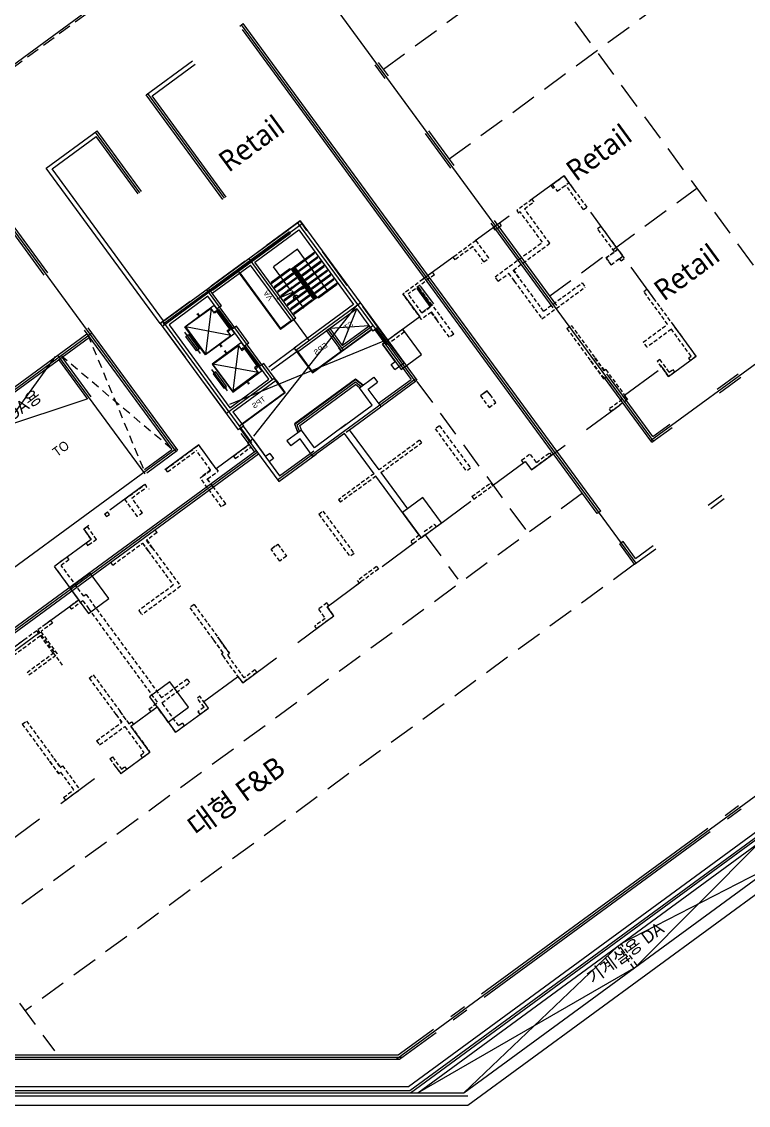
# Model space of a CAD drawing. Header units: millimetres. Extents: x 75184266 to 76346726, y -35077925 to -33679385.
# Drawn here: x 75494940 to 75529563, y -34997562 to -34945923 of the extents above; entities that cross this region are included whole.
import ezdxf
from ezdxf.enums import TextEntityAlignment as Align

# ---------------------------------------------------------------- set-up
doc = ezdxf.new("R2010")
doc.units = ezdxf.units.MM
doc.header["$LTSCALE"] = 50
doc.header["$MEASUREMENT"] = 0
for name, pattern in [('HIDDEN2', [0.1875, 0.125, -0.0625]), ('XR-지하3층$0$H', [1.3, 0.8, -0.5]), ('XR-지하3층$0$HIDDEN', [0.375, 0.25, -0.125])]:
    doc.linetypes.add(name, pattern=pattern)
doc.layers.add('건축', color=8, linetype='CONTINUOUS', plot=False)
doc.styles.add('XR-지하3층$0$맑은고딕', font='')
doc.styles.add('XR-지하3층$0$유형1', font='')
doc.styles.add('맑은고딕', font='')
doc.styles.add('울릉도m', font='')
doc.styles.get('XR-지하3층$0$맑은고딕').set_extended_font_data('Malgun Gothic')
doc.styles.get('XR-지하3층$0$유형1').set_extended_font_data('Malgun Gothic')
doc.styles.get('맑은고딕').set_extended_font_data('Malgun Gothic')
doc.styles.get('울릉도m').set_extended_font_data('HY울릉도M')

msp = doc.modelspace()

# ---------------------------------------------------------------- hatches: boundary and pattern name
at = {"layer": '건축', "linetype": 'HIDDEN2', "ltscale": 30}
h = msp.add_hatch(dxfattribs=at)
h.set_pattern_fill('ANSI31', color=256, scale=350, angle=36.2507, style=0)
h.set_pattern_definition([(81.250674636, (-4547745.13, -52944621.305), (-43.240894445, 6.654889), [])])
h.paths.add_polyline_path([(75513840, -34958548), (75513768, -34958601), (75514418, -34959488), (75514491, -34959435)])

# ---------------------------------------------------------------- linework, layer by layer
at = {"layer": '건축', "ltscale": 0.5}
for p, q in [((75468412, -34967130), (75519782, -34929469)), ((75525046, -34965908), (75508727, -34943649)), ((75524223, -34971719), (75505420, -34946073)), ((75522530, -34969241), (75505501, -34946014)), ((75522368, -34969359), (75505458, -34946294)), ((75512253, -34948628), (75511780, -34947983)), ((75512414, -34948510), (75511941, -34947864)), ((75504529, -34954397, 0), (75500872, -34949408, 0)), ((75504610, -34954337, 0), (75500952, -34949349, 0)), ((75504690, -34954278, 0), (75501151, -34949451, 0)), ((75500572, -34954073, 0), (75498453, -34951182, 0)), ((75500653, -34954014, 0), (75498533, -34951123, 0)), ((75515387, -34952902), (75514175, -34951249)), ((75515548, -34952784), (75514336, -34951131)), ((75500492, -34954132, 0), (75498490, -34951402, 0)), ((75501543, -34960304, 0), (75496113, -34952897, 0)), ((75501705, -34960186, 0), (75496393, -34952940, 0)), ((75493686, -34954676), (75502286, -34966407)), ((75493724, -34954897), (75496004, -34958006, 0)), ((75493767, -34954617), (75496165, -34957888, 0)), ((75520431, -34959445), (75517470, -34955405)), ((75501679, -34960328), (75507695, -34955917)), ((75503918, -34958562), (75507636, -34955836)), ((75520270, -34959563), (75517308, -34955523)), ((75524906, -34965886), (75538455, -34955953)), ((75504037, -34958724), (75507754, -34955998)), ((75510904, -34959437), (75505983, -34965679)), ((75498087, -34960509, 0), (75502367, -34966347, 0)), ((75511760, -34960606), (75513492, -34962969)), ((75511840, -34960547), (75513691, -34963072)), ((75511921, -34960488), (75513772, -34963012)), ((75513101, -34960576), (75512135, -34961287)), ((75513990, -34961784), (75513101, -34960576)), ((75490105, -34966621), (75498049, -34960796)), ((75490164, -34966701), (75498269, -34960759)), ((75490223, -34966782), (75498167, -34960957)), ((75497925, -34960627, 0), (75502087, -34966304, 0)), ((75504863, -34964152), (75512160, -34961150)), ((75512135, -34961287), (75513023, -34962495)), ((75491724, -34968547, 0), (75496554, -34961875, 0)), ((75500826, -34967477), (75496669, -34961808)), ((75513023, -34962495), (75513990, -34961784)), ((75507128, -34967759), (75513713, -34962932)), ((75511944, -34964105), (75513492, -34962969)), ((75512062, -34964266), (75513772, -34963012)), ((75524965, -34965967), (75522665, -34962829)), ((75525008, -34965687), (75522826, -34962711)), ((75528073, -34963441), (75529081, -34962702)), ((75528191, -34963602), (75529199, -34962863)), ((75498047, -34963912, 0), (75490231, -34966511, 0)), ((75505498, -34965198), (75507230, -34967561)), ((75524965, -34965967), (75525933, -34965258)), ((75525008, -34965687), (75525815, -34965096)), ((75505337, -34965316), (75505337, -34965316)), ((75505337, -34965316), (75507187, -34967840)), ((75510397, -34965487), (75510639, -34965309)), ((75510397, -34965487), (75510397, -34965487)), ((75494081, -34972298, 0), (75502308, -34966267, 0)), ((75500788, -34967257, 0), (75502087, -34966304, 0)), ((75512777, -34995362), (75552560, -34966196)), ((75506168, -34966450), (75481285, -34984694)), ((75506108, -34966369), (75484532, -34982189)), ((75506227, -34966530), (75484650, -34982350)), ((75500907, -34967418, 0), (75502367, -34966347, 0)), ((75507187, -34967840), (75508973, -34966530)), ((75507230, -34967561), (75508855, -34966369)), ((75513372, -34996662), (75553802, -34967021)), ((75513437, -34996862), (75553995, -34967128)), ((75514049, -34968599), (75513083, -34969310)), ((75514938, -34969808), (75514049, -34968599)), ((75527653, -34968956), (75528298, -34968483)), ((75527771, -34969118), (75528416, -34968645)), ((75513083, -34969310), (75513971, -34970519)), ((75522530, -34969241), (75522368, -34969359)), ((75513971, -34970519), (75514938, -34969808)), ((75523594, -34970692), (75523433, -34970811)), ((75524142, -34971778), (75523433, -34970811)), ((75524185, -34971499), (75523594, -34970692)), ((75524185, -34971499), (75525032, -34970878)), ((75524142, -34971778), (75525150, -34971039)), ((75498205, -34972200), (75497238, -34972911)), ((75499093, -34973409), (75498205, -34972200)), ((75497238, -34972911), (75498127, -34974120)), ((75498127, -34974120), (75499093, -34973409)), ((75502002, -34977379), (75501035, -34978090)), ((75502891, -34978587), (75502002, -34977379)), ((75501035, -34978090), (75501924, -34979298)), ((75501924, -34979298), (75502891, -34978587)), ((75528452, -34983746), (75529097, -34983273)), ((75528570, -34983907), (75529216, -34983434)), ((75516855, -34992248), (75527630, -34984349)), ((75516973, -34992410), (75527748, -34984510)), ((75530119, -34985004), (75524271, -34990904)), ((75523502, -34989855), (75530887, -34986053)), ((75523341, -34989973), (75516007, -34996962)), ((75513808, -34996962), (75524109, -34991022)), ((75515387, -34993325), (75516032, -34992852)), ((75515506, -34993486), (75516151, -34993013)), ((75512881, -34995162), (75514565, -34993928)), ((75512946, -34995362), (75514683, -34994089)), ((75461753, -34995262), (75513083, -34995262)), ((75461168, -34996662, 0), (75513372, -34996662)), ((75461315, -34996862, 0), (75513437, -34996862))]:
    msp.add_line(p, q, dxfattribs=at)
at = {"layer": '건축', "linetype": 'XR-지하3층$0$HIDDEN', "ltscale": 100}
for p, q in [((75532025, -34960543), (75515942, -34938607)), ((75512178, -34948187), (75519194, -34943043)), ((75515312, -34952461), (75528538, -34942765)), ((75520101, -34958994), (75527117, -34953850)), ((75518960, -34970122), (75513756, -34963024)), ((75521659, -34968391), (75492626, -34989677)), ((75514166, -34970374), (75515722, -34972496)), ((75524142, -34971778), (75495109, -34993064)), ((75484866, -34979092), (75496500, -34994962))]:
    msp.add_line(p, q, dxfattribs=at)
at = {"layer": '건축', "linetype": 'XR-지하3층$0$HIDDEN', "ltscale": 50}
msp.add_line((75493710, -34948707, 0), (75499597, -34944391), dxfattribs=at)
at = {"layer": '건축', "ltscale": 100}
for p, q in [((75505340, -34946132), (75505501, -34946014)), ((75500872, -34949408), (75503082, -34947788)), ((75501151, -34949451), (75503200, -34947949)), ((75496113, -34952897, 0), (75498533, -34951123, 0)), ((75496393, -34952940, 0), (75498490, -34951402, 0)), ((75514572, -34959376, 0), (75513947, -34958525, 0)), ((75514410, -34959495, 0), (75513786, -34958643, 0)), ((75506709, -34962369), (75508000, -34961423)), ((75506830, -34962533), (75508121, -34961588)), ((75498091, -34963915), (75496707, -34962028)), ((75498252, -34963797), (75496868, -34961910)), ((75461928, -34995162), (75512881, -34995162)), ((75461827, -34995362), (75512946, -34995362))]:
    msp.add_line(p, q, dxfattribs=at)
at = {"layer": '건축', "linetype": 'HIDDEN2', "ltscale": 30}
for p, q in [((75520259, -34953655), (75520784, -34953270)), ((75520784, -34953270), (75520931, -34953472)), ((75520155, -34953732), (75520243, -34953853)), ((75519251, -34954394), (75519340, -34954515)), ((75518808, -34954719), (75518526, -34954926)), ((75518526, -34954926), (75518614, -34955047)), ((75521716, -34954881), (75521878, -34954762)), ((75521716, -34954881), (75521878, -34954762)), ((75517703, -34955529), (75517413, -34955742)), ((75517703, -34955529), (75517792, -34955650)), ((75522379, -34955784), (75522540, -34955666)), ((75517495, -34958087), (75519753, -34956431)), ((75518369, -34957757), (75520103, -34956485)), ((75522785, -34957184), (75523350, -34956770)), ((75523439, -34956891), (75523586, -34957093)), ((75515590, -34957265), (75515501, -34957144)), ((75523022, -34957507), (75523586, -34957093)), ((75523502, -34957316), (75523663, -34957198)), ((75514518, -34957865), (75513106, -34958900)), ((75514606, -34957986), (75514518, -34957865)), ((75517643, -34958289), (75518143, -34957922)), ((75518409, -34958285), (75519728, -34960083)), ((75519806, -34959716), (75518635, -34958119)), ((75519806, -34959716), (75521645, -34958368)), ((75519728, -34960083), (75521792, -34958570)), ((75524578, -34958784), (75524740, -34958665)), ((75514461, -34959766), (75513993, -34960109)), ((75520923, -34960546), (75522058, -34962095)), ((75521125, -34960399), (75522260, -34961947)), ((75513171, -34960713), (75512465, -34961230)), ((75525220, -34962095), (75525341, -34962006)), ((75526705, -34961955), (75526834, -34961860)), ((75526705, -34961955), (75526794, -34962076)), ((75522768, -34962504), (75523809, -34963924)), ((75525362, -34962288), (75525451, -34962409)), ((75525794, -34962623), (75525963, -34962499)), ((75525963, -34962499), (75526052, -34962620)), ((75522784, -34962865), (75523559, -34963921)), ((75516917, -34963657), (75517119, -34963509)), ((75523559, -34963921), (75522930, -34964382)), ((75523809, -34963924), (75523018, -34964503)), ((75514845, -34965177), (75516329, -34967201)), ((75514643, -34965325), (75516127, -34967349)), ((75501805, -34967248), (75503378, -34966095)), ((75505028, -34966621), (75505774, -34966074)), ((75505117, -34966742), (75505863, -34966195)), ((75505774, -34966074), (75505715, -34965993)), ((75512058, -34967406), (75513990, -34965990)), ((75513901, -34965869), (75513990, -34965990)), ((75505028, -34966621), (75505117, -34966742)), ((75518763, -34966817), (75519166, -34966522)), ((75518852, -34966938), (75518763, -34966817)), ((75519462, -34966925), (75520091, -34966464)), ((75520091, -34966464), (75520180, -34966585)), ((75501894, -34967369), (75501805, -34967248)), ((75503795, -34967712), (75504295, -34967345)), ((75511728, -34967462), (75510038, -34968701)), ((75511816, -34967583), (75510127, -34968822)), ((75500910, -34968091), (75500822, -34967970)), ((75516392, -34968556), (75517295, -34967894)), ((75516481, -34968677), (75517384, -34968015)), ((75517384, -34968015), (75517295, -34967894)), ((75510038, -34968701), (75510127, -34968822)), ((75516392, -34968556), (75516481, -34968677)), ((75498886, -34969389), (75499031, -34969282)), ((75498886, -34969389), (75498975, -34969510)), ((75498975, -34969510), (75499120, -34969403)), ((75499120, -34969403), (75499031, -34969282)), ((75509095, -34969393), (75510591, -34971433)), ((75509296, -34969245), (75510792, -34971285)), ((75514122, -34970220), (75514602, -34969869)), ((75514602, -34969869), (75514691, -34969990)), ((75498064, -34969992), (75498152, -34970113)), ((75501243, -34970066), (75499130, -34971615)), ((75501391, -34970268), (75500891, -34970634)), ((75513880, -34970398), (75513477, -34970693)), ((75514211, -34970341), (75513566, -34970814)), ((75513969, -34970519), (75514691, -34969990)), ((75498257, -34970594), (75498007, -34970777)), ((75498007, -34970777), (75498096, -34970898)), ((75507022, -34970913), (75506821, -34971061)), ((75513477, -34970693), (75513566, -34970814)), ((75497104, -34971440), (75496491, -34971889)), ((75497104, -34971440), (75497193, -34971561)), ((75496491, -34971889), (75497659, -34973482)), ((75511848, -34971888), (75510949, -34972547)), ((75511848, -34971888), (75511937, -34972009)), ((75511937, -34972009), (75510876, -34972786)), ((75502164, -34972776), (75500519, -34973983)), ((75502513, -34972830), (75500666, -34974184)), ((75511037, -34972668), (75510949, -34972547)), ((75497659, -34973482), (75497221, -34973802)), ((75497860, -34973520), (75497310, -34973923)), ((75497860, -34973520), (75498126, -34973883)), ((75498006, -34973227), (75497901, -34973304)), ((75498006, -34973227), (75501610, -34978143)), ((75497221, -34973802), (75497310, -34973923)), ((75498118, -34973889), (75498126, -34973883)), ((75498118, -34973889), (75501412, -34978381)), ((75502950, -34973849), (75504085, -34975397)), ((75503152, -34973701), (75504287, -34975249)), ((75509481, -34973623), (75509078, -34973919)), ((75509078, -34973919), (75509403, -34974363)), ((75509570, -34973744), (75509481, -34973623)), ((75509489, -34973804), (75509814, -34974247)), ((75509570, -34973744), (75509570, -34973744)), ((75496318, -34974465), (75495655, -34974951)), ((75496318, -34974465), (75496407, -34974586)), ((75509403, -34974363), (75508895, -34974735)), ((75509814, -34974247), (75508984, -34974856)), ((75495655, -34974951), (75496438, -34976020)), ((75496407, -34974586), (75495864, -34974983)), ((75496648, -34976052), (75495864, -34974983)), ((75508895, -34974735), (75508984, -34974856)), ((75495196, -34976930), (75496438, -34976020)), ((75495285, -34977051), (75496648, -34976052)), ((75496891, -34976587), (75496462, -34976002)), ((75504464, -34976049), (75504583, -34976211)), ((75505548, -34977189), (75504744, -34976092)), ((75505476, -34977428), (75504583, -34976211)), ((75498153, -34977199), (75498354, -34977051)), ((75506145, -34976938), (75505476, -34977428)), ((75506056, -34976817), (75505548, -34977189)), ((75506056, -34976817), (75506145, -34976938)), ((75498153, -34977199), (75499436, -34978949)), ((75502827, -34977250), (75501610, -34978143)), ((75503431, -34978072), (75503310, -34978161)), ((75501001, -34978682), (75501412, -34978381)), ((75501001, -34978682), (75501089, -34978803)), ((75501089, -34978803), (75501396, -34978578)), ((75503427, -34978930), (75503839, -34978629)), ((75499436, -34978949), (75499444, -34978943)), ((75499436, -34978949), (75499702, -34979312)), ((75499444, -34978943), (75499710, -34979306)), ((75503339, -34978809), (75503427, -34978930)), ((75494967, -34979399), (75495168, -34979251)), ((75494967, -34979399), (75496274, -34981181)), ((75495168, -34979251), (75496475, -34981033)), ((75498508, -34980187), (75499710, -34979306)), ((75498656, -34980389), (75499850, -34979514)), ((75499850, -34979514), (75500763, -34980760)), ((75500146, -34979495), (75500267, -34979406)), ((75500146, -34979495), (75501054, -34980733)), ((75500178, -34979285), (75500267, -34979406)), ((75502274, -34979776), (75502685, -34979474)), ((75502597, -34979353), (75502685, -34979474)), ((75498508, -34980187), (75498656, -34980389)), ((75500594, -34980884), (75500763, -34980760)), ((75500683, -34981005), (75501054, -34980733)), ((75496274, -34981181), (75496282, -34981175)), ((75496274, -34981181), (75496699, -34981762)), ((75496282, -34981175), (75496707, -34981756)), ((75496475, -34981033), (75496467, -34981039)), ((75496467, -34981039), (75496775, -34981459)), ((75496475, -34981033), (75496783, -34981453)), ((75499141, -34981050), (75499262, -34980961)), ((75499141, -34981050), (75499659, -34981756)), ((75499262, -34980961), (75499691, -34981546)), ((75500594, -34980884), (75500683, -34981005)), ((75496699, -34981762), (75496707, -34981756)), ((75496707, -34981756), (75496796, -34981691)), ((75496775, -34981459), (75496879, -34981382)), ((75496796, -34981691), (75497417, -34982538)), ((75496879, -34981382), (75497707, -34982511)), ((75499659, -34981756), (75499941, -34981549)), ((75499691, -34981546), (75499852, -34981428)), ((75499852, -34981428), (75499941, -34981549)), ((75496933, -34982892), (75497417, -34982538)), ((75497022, -34983013), (75497707, -34982511)), ((75496933, -34982892), (75497022, -34983013))]:
    msp.add_line(p, q, dxfattribs=at)
at = {"layer": '건축'}
for p, q in [((75503842, -34958619), (75508205, -34955420)), ((75508205, -34955420), (75511921, -34960488)), ((75506043, -34957376), (75508140, -34955839)), ((75508140, -34955839), (75510754, -34959403)), ((75504019, -34958861), (75505842, -34957524)), ((75507805, -34960202), (75505842, -34957524)), ((75508007, -34960054), (75506043, -34957376)), ((75507780, -34957715), (75508856, -34959183)), ((75509017, -34959065), (75507941, -34957597)), ((75501543, -34960304), (75503842, -34958619)), ((75503818, -34959008), (75501963, -34960368)), ((75504261, -34959613), (75503818, -34959008)), ((75504463, -34959465), (75503842, -34958619)), ((75509017, -34959065), (75508856, -34959183)), ((75503963, -34959584), (75503699, -34961761)), ((75504463, -34959465), (75504261, -34959613)), ((75510754, -34959403), (75507923, -34961479)), ((75503367, -34959828), (75503287, -34959888)), ((75503327, -34959858), (75503386, -34959939)), ((75503426, -34959909), (75503346, -34959968)), ((75508007, -34960054), (75507805, -34960202)), ((75510902, -34959605), (75508071, -34961681)), ((75510215, -34961361), (75510902, -34959605)), ((75510902, -34959605), (75511679, -34960665)), ((75501543, -34960304), (75505260, -34965372)), ((75501963, -34960368), (75504860, -34964320)), ((75504909, -34960874), (75502753, -34960471)), ((75505172, -34960433), (75504971, -34960581)), ((75511493, -34960412), (75509617, -34960547)), ((75509617, -34960547), (75510215, -34961361)), ((75502705, -34960717), (75503450, -34961733)), ((75502799, -34960803), (75502758, -34960833)), ((75509464, -34960659), (75510174, -34961627)), ((75513160, -34962178), (75512376, -34961109)), ((75503396, -34961618), (75503356, -34961647)), ((75504438, -34961288), (75504357, -34961347)), ((75504456, -34961398), (75504397, -34961318)), ((75504497, -34961369), (75504416, -34961428)), ((75504668, -34961603), (75504588, -34961662)), ((75504628, -34961632), (75504687, -34961713)), ((75505264, -34961358), (75505000, -34963535)), ((75505764, -34961240), (75505562, -34961387)), ((75508009, -34961571), (75508796, -34962643)), ((75512741, -34962113), (75512134, -34961286)), ((75504727, -34961683), (75504647, -34961742)), ((75508071, -34961681), (75508792, -34962664)), ((75508095, -34961663), (75508799, -34962622)), ((75512547, -34962255), (75512741, -34962113)), ((75504751, -34963508), (75504006, -34962491)), ((75506210, -34962648), (75504054, -34962245)), ((75504100, -34962577), (75504059, -34962607)), ((75506473, -34962207), (75506272, -34962355)), ((75506715, -34962960), (75506272, -34962355)), ((75507064, -34963014), (75506473, -34962207)), ((75512724, -34962497), (75513160, -34962178)), ((75504860, -34964320), (75506715, -34962960)), ((75505008, -34964522), (75507064, -34963014)), ((75505738, -34963062), (75505658, -34963121)), ((75505757, -34963172), (75505698, -34963092)), ((75505798, -34963143), (75505717, -34963202)), ((75507040, -34963031), (75507460, -34963604)), ((75507064, -34963014), (75507502, -34963610)), ((75510851, -34962953), (75507932, -34965093)), ((75507957, -34965100), (75510850, -34962978)), ((75508060, -34965130), (75510848, -34963085)), ((75510848, -34963085), (75511119, -34963302)), ((75510850, -34962978), (75511190, -34963250)), ((75511206, -34963238), (75510851, -34962953)), ((75511031, -34963367), (75511724, -34962858)), ((75511450, -34963431), (75511902, -34963100)), ((75504697, -34963392), (75504657, -34963422)), ((75507459, -34963602), (75505429, -34965096)), ((75507502, -34963610), (75505446, -34965118)), ((75511031, -34963367), (75510845, -34963218)), ((75505008, -34964522), (75505502, -34965195)), ((75522930, -34964382), (75523018, -34964503)), ((75507932, -34965093), (75508098, -34965517)), ((75508114, -34965505), (75507957, -34965100)), ((75508185, -34965453), (75508060, -34965130)), ((75510385, -34965124), (75508885, -34966224)), ((75510320, -34965543), (75508820, -34966643)), ((75511728, -34967462), (75510320, -34965543)), ((75511970, -34967285), (75510562, -34965366)), ((75505715, -34965993), (75506041, -34966438)), ((75505957, -34965816), (75506016, -34965897)), ((75506016, -34965897), (75506563, -34966643)), ((75508208, -34965808), (75507757, -34966139)), ((75506757, -34966501), (75506563, -34966643)), ((75506934, -34966743), (75506741, -34966884)), ((75506757, -34966501), (75506934, -34966743)), ((75512058, -34967406), (75513324, -34969132))]:
    msp.add_line(p, q, dxfattribs=at)
at = {"layer": '건축', "linetype": 'XR-지하3층$0$H', "ltscale": 10}
for p, q in [((75498087, -34960832, 0), (75500744, -34967253)), ((75502078, -34966275, 0), (75496715, -34961757, 0))]:
    msp.add_line(p, q, dxfattribs=at)
at = {"layer": '건축', "ltscale": 1000}
for p, q in [((75513470, -34996962), (75542662, -34975560)), ((75516203, -34997562), (75544388, -34976899)), ((75513808, -34996962), (75530119, -34985004)), ((75516007, -34996962), (75530887, -34986053)), ((75379183, -34997112, 0), (75516203, -34997112)), ((75461388, -34996962, 0), (75516007, -34996962)), ((75513960, -34996962), (75516007, -34996962)), ((75513960, -34996962), (75516007, -34996962)), ((75379383, -34997562, 0), (75516203, -34997562))]:
    msp.add_line(p, q, dxfattribs=at)
at = {"layer": '건축', "linetype": 'XR-지하3층$0$HIDDEN', "ltscale": 20}
for p, q in [((75524109, -34991022), (75523341, -34989973)), ((75524271, -34990904), (75523502, -34989855))]:
    msp.add_line(p, q, dxfattribs=at)
at = {"layer": '건축', "linetype": 'XR-지하3층$0$H', "ltscale": 50}
msp.add_lwpolyline([(75494183, -34985095), (75499336, -34981316), (75499659, -34981756), (75501054, -34980733), (75500146, -34979495), (75501396, -34978578), (75502274, -34979776), (75503839, -34978629), (75503617, -34978326), (75505246, -34977132), (75505476, -34977428), (75509814, -34974247), (75509489, -34973804), (75518932, -34966879), (75519228, -34967282), (75523809, -34963924), (75523661, -34963722), (75525451, -34962409), (75525762, -34962833), (75527084, -34961863), (75520784, -34953270), (75513106, -34958900), (75513905, -34959988), (75512376, -34961109), (75508205, -34955420), (75501543, -34960304), (75505774, -34966074), (75504206, -34967224), (75503378, -34966095), (75497902, -34970110), (75498257, -34970594), (75496491, -34971889), (75497659, -34973482), (75493687, -34976394)], dxfattribs=at)
at = {"layer": '건축', "linetype": 'HIDDEN2', "ltscale": 30}
for points in [[(75520784, -34953270), (75520155, -34953732)], [(75521878, -34954762), (75520784, -34953270)], [(75520243, -34953853), (75520308, -34953805)], [(75521716, -34954881), (75520859, -34953711)], [(75519251, -34954394), (75518808, -34954719)], [(75518897, -34954840), (75519340, -34954515)], [(75520103, -34956485), (75518897, -34954840)], [(75518695, -34954988), (75518614, -34955047)], [(75519753, -34956431), (75518695, -34954988)], [(75517413, -34955742), (75517501, -34955863)], [(75517792, -34955650), (75517501, -34955863)], [(75523189, -34956889), (75522379, -34955784)], [(75523663, -34957198), (75522540, -34955666)], [(75517205, -34957184), (75516590, -34956345), (75515501, -34957144)], [(75516437, -34956644), (75515590, -34957265)], [(75516963, -34957361), (75516437, -34956644)], [(75516858, -34957438), (75516846, -34957447)], [(75516963, -34957361), (75517205, -34957184)], [(75523022, -34957507), (75522785, -34957184)], [(75523345, -34957270), (75523586, -34957093)], [(75523502, -34957316), (75523425, -34957211)], [(75514606, -34957986), (75513356, -34958902)], [(75518409, -34958285), (75518417, -34958279), (75518151, -34957916), (75518143, -34957922)], [(75518635, -34958119), (75518627, -34958125), (75518361, -34957762), (75518369, -34957757)], [(75514491, -34959435), (75513840, -34958548)], [(75517643, -34958289), (75517495, -34958087)], [(75521645, -34958368), (75521792, -34958570)], [(75521645, -34958368), (75521792, -34958570)], [(75513993, -34960109), (75513106, -34958900)], [(75514007, -34959790), (75513356, -34958902)], [(75514418, -34959488), (75513768, -34958601)], [(75525719, -34960340), (75524578, -34958784)], [(75526176, -34960625), (75524740, -34958665)], [(75514007, -34959790), (75514013, -34959798), (75514424, -34959496), (75514418, -34959488)], [(75514507, -34959423), (75514418, -34959488)], [(75515524, -34960810), (75514507, -34959423)], [(75514719, -34960135), (75514727, -34960129), (75514461, -34959766), (75514453, -34959772)], [(75513082, -34960592), (75512376, -34961109)], [(75513082, -34960592), (75513171, -34960713)], [(75515322, -34960958), (75514719, -34960135)], [(75520923, -34960546), (75521125, -34960399)], [(75525897, -34960582), (75524736, -34961434), (75524558, -34961192), (75525719, -34960340)], [(75526834, -34961860), (75525897, -34960582)], [(75527084, -34961863), (75525999, -34960383)], [(75515524, -34960810), (75515322, -34960958)], [(75522687, -34962936), (75522066, -34962089), (75522058, -34962095)], [(75522260, -34961947), (75522252, -34961953), (75522695, -34962558), (75522703, -34962552)], [(75525762, -34962833), (75525220, -34962095)], [(75525794, -34962623), (75525341, -34962006)], [(75527084, -34961863), (75526794, -34962076)], [(75522768, -34962504), (75522703, -34962552)], [(75526052, -34962620), (75525762, -34962833)], [(75522784, -34962865), (75522687, -34962936)], [(75517278, -34963727), (75517119, -34963509)], [(75514845, -34965177), (75514643, -34965325)], [(75504206, -34967224), (75503378, -34966095)], [(75513901, -34965869), (75511970, -34967285)], [(75513913, -34965885), (75513990, -34965990)], [(75501894, -34967369), (75503265, -34966364)], [(75503945, -34967291), (75503265, -34966364)], [(75519462, -34966925), (75519166, -34966522)], [(75520180, -34966585), (75519228, -34967282)], [(75503534, -34967593), (75503540, -34967601), (75503951, -34967299), (75503945, -34967291)], [(75504206, -34967224), (75504295, -34967345)], [(75516329, -34967201), (75516127, -34967349)], [(75518852, -34966938), (75518932, -34966879)], [(75518932, -34966879), (75519228, -34967282)], [(75503445, -34967658), (75503534, -34967593)], [(75504462, -34969045), (75503445, -34967658)], [(75504061, -34968075), (75504053, -34968080), (75503786, -34967718), (75503795, -34967712)], [(75500463, -34969510), (75499854, -34968679), (75500822, -34967970)], [(75500184, -34968623), (75500910, -34968091)], [(75500995, -34968189), (75501004, -34968202)], [(75504664, -34968897), (75504061, -34968075)], [(75500705, -34969332), (75500184, -34968623)], [(75500705, -34969332), (75500463, -34969510)], [(75504664, -34968897), (75504462, -34969045)], [(75509095, -34969393), (75509296, -34969245)], [(75498064, -34969992), (75497902, -34970110)], [(75498257, -34970594), (75497902, -34970110)], [(75498507, -34970597), (75498152, -34970113)], [(75501391, -34970268), (75501243, -34970066)], [(75498507, -34970597), (75498096, -34970898)], [(75499278, -34971817), (75500705, -34970770), (75500971, -34971133), (75500963, -34971139), (75502164, -34972776)], [(75500899, -34970629), (75500891, -34970634), (75501157, -34970997), (75501165, -34970991), (75502513, -34972830)], [(75510780, -34971269), (75510579, -34971417)], [(75497193, -34971561), (75496822, -34971833)], [(75497901, -34973304), (75496822, -34971833)], [(75499278, -34971817), (75499130, -34971615)], [(75500519, -34973983), (75500666, -34974184)], [(75503152, -34973701), (75502950, -34973849)], [(75509570, -34973744), (75509489, -34973804)], [(75495655, -34974951), (75493687, -34976394)], [(75495655, -34974951), (75493687, -34976394)], [(75496499, -34975975), (75495715, -34974907)], [(75495832, -34975193), (75494590, -34976104)], [(75495832, -34975193), (75494590, -34976104)], [(75504529, -34976002), (75504537, -34975996), (75504094, -34975391), (75504085, -34975397)], [(75504849, -34976016), (75504841, -34976021), (75504279, -34975255), (75504287, -34975249)], [(75504464, -34976049), (75504529, -34976002)], [(75504744, -34976092), (75504841, -34976021)], [(75498354, -34977051), (75499637, -34978801), (75499629, -34978807), (75500049, -34979380), (75500178, -34979285)], [(75502597, -34979353), (75502427, -34979478), (75501623, -34978381), (75502946, -34977411)], [(75502946, -34977411), (75502827, -34977250)], [(75503629, -34978596), (75503310, -34978161)], [(75503839, -34978629), (75503431, -34978072)], [(75502274, -34979776), (75501396, -34978578)], [(75503629, -34978596), (75503339, -34978809)]]:
    msp.add_lwpolyline(points, dxfattribs=at)
for points in [[(75520784, -34953270), (75520219, -34953684), (75520456, -34954007), (75521020, -34953593)], [(75523350, -34956770), (75522785, -34957184), (75523022, -34957507), (75523586, -34957093)], [(75518409, -34958285), (75518417, -34958279), (75518151, -34957916), (75518143, -34957922)], [(75518635, -34958119), (75518627, -34958125), (75518361, -34957762), (75518369, -34957757)], [(75514013, -34959798), (75514007, -34959790), (75514418, -34959488), (75514424, -34959496)], [(75514453, -34959772), (75514461, -34959766), (75514727, -34960129), (75514719, -34960135)], [(75522687, -34962936), (75522679, -34962941), (75522058, -34962095), (75522066, -34962089)], [(75522703, -34962552), (75522695, -34962558), (75522252, -34961953), (75522260, -34961947)], [(75516796, -34963746), (75517210, -34964310), (75517533, -34964074), (75517119, -34963509)], [(75503534, -34967593), (75503540, -34967601), (75503951, -34967299), (75503945, -34967291)], [(75504053, -34968080), (75504061, -34968075), (75503795, -34967712), (75503786, -34967718)], [(75500963, -34971139), (75500971, -34971133), (75500705, -34970770), (75500697, -34970776)], [(75501165, -34970991), (75501157, -34970997), (75500891, -34970634), (75500899, -34970629)], [(75507143, -34970824), (75507557, -34971389), (75507234, -34971625), (75506821, -34971061)], [(75504529, -34976002), (75504537, -34975996), (75504094, -34975391), (75504085, -34975397)], [(75504841, -34976021), (75504849, -34976016), (75504287, -34975249), (75504279, -34975255)], [(75500049, -34979380), (75500057, -34979374), (75499637, -34978801), (75499629, -34978807)]]:
    msp.add_lwpolyline(points, close=True, dxfattribs=at)
at = {"layer": '건축'}
for points in [[(75508308, -34955561), (75501647, -34960445)], [(75508084, -34955508), (75512347, -34961322)], [(75508079, -34956770), (75506940, -34957606)], [(75507941, -34957597), (75508909, -34956887)], [(75507981, -34957567), (75508011, -34957608), (75508898, -34956957), (75508868, -34956917)], [(75509501, -34958710), (75508079, -34956770)], [(75505765, -34957208), (75508645, -34961136)], [(75508095, -34957807), (75509063, -34957097)], [(75508135, -34957777), (75508165, -34957817), (75509052, -34957167), (75509022, -34957127)], [(75508249, -34958016), (75509216, -34957307)], [(75508289, -34957987), (75508318, -34958027), (75509206, -34957377), (75509176, -34957336)], [(75508402, -34958226), (75509370, -34957516)], [(75505248, -34957805), (75507276, -34960571)], [(75505309, -34957914), (75507273, -34960592)], [(75505334, -34957897), (75507279, -34960550)], [(75507780, -34957715), (75506812, -34958425)], [(75507739, -34957745), (75507710, -34957704), (75506823, -34958355), (75506852, -34958395)], [(75507762, -34958727), (75506940, -34957606)], [(75507934, -34957925), (75506966, -34958634)], [(75507893, -34957954), (75507864, -34957914), (75506977, -34958565), (75507006, -34958605)], [(75507780, -34957715), (75507941, -34957597)], [(75507820, -34957686), (75507901, -34957626)], [(75507850, -34957726), (75507930, -34957667)], [(75508867, -34959113), (75507850, -34957726)], [(75508887, -34959098), (75507870, -34957711)], [(75507910, -34957682), (75508927, -34959069)], [(75508947, -34959054), (75507930, -34957667)], [(75507994, -34957880), (75507974, -34957895)], [(75508034, -34957851), (75508054, -34957836)], [(75508443, -34958196), (75508472, -34958237), (75509359, -34957586), (75509330, -34957546)], [(75508556, -34958436), (75509524, -34957726)], [(75508596, -34958406), (75508626, -34958446), (75509513, -34957796), (75509483, -34957756)], [(75508710, -34958645), (75509678, -34957936)], [(75508750, -34958616), (75508780, -34958656), (75509667, -34958006), (75509637, -34957965)], [(75508649, -34958522), (75507888, -34958832), (75507832, -34958755), (75507861, -34958928), (75507804, -34958851), (75507098, -34959145)], [(75508087, -34958134), (75507120, -34958844)], [(75508047, -34958164), (75508017, -34958124), (75507130, -34958774), (75507160, -34958815)], [(75508241, -34958344), (75507273, -34959054)], [(75508201, -34958374), (75508171, -34958333), (75507284, -34958984), (75507314, -34959024)], [(75508395, -34958554), (75507427, -34959263)], [(75508354, -34958583), (75508325, -34958543), (75507438, -34959194), (75507467, -34959234)], [(75508148, -34958090), (75508128, -34958105)], [(75508188, -34958061), (75508208, -34958046)], [(75508302, -34958300), (75508281, -34958315)], [(75508342, -34958270), (75508362, -34958255)], [(75508455, -34958509), (75508435, -34958524)], [(75508496, -34958480), (75508516, -34958465)], [(75508864, -34958855), (75509831, -34958145)], [(75508904, -34958825), (75508933, -34958866), (75509821, -34958215), (75509791, -34958175)], [(75509017, -34959065), (75509985, -34958355)], [(75509058, -34959035), (75509087, -34959075), (75509974, -34958425), (75509945, -34958385)], [(75503741, -34958693), (75506890, -34962987)], [(75508549, -34958764), (75507581, -34959473)], [(75508508, -34958793), (75508479, -34958753), (75507592, -34959403), (75507621, -34959444)], [(75507762, -34958727), (75507619, -34958734), (75507619, -34958709), (75507743, -34958701)], [(75508702, -34958973), (75507735, -34959683)], [(75507762, -34958727), (75507812, -34958592), (75507788, -34958585), (75507743, -34958701)], [(75508662, -34959003), (75508632, -34958962), (75507745, -34959613), (75507775, -34959653)], [(75507930, -34958956), (75507881, -34959091), (75507905, -34959098), (75507950, -34958983)], [(75507930, -34958956), (75508074, -34958949), (75508073, -34958975), (75507950, -34958983)], [(75508362, -34959545), (75507930, -34958956)], [(75508609, -34958719), (75508589, -34958734)], [(75508649, -34958690), (75508669, -34958675)], [(75508763, -34958929), (75508743, -34958944)], [(75508803, -34958899), (75508823, -34958884)], [(75508947, -34959054), (75508867, -34959113)], [(75504099, -34959769), (75504196, -34959698), (75504231, -34959747), (75504134, -34959818), (75503963, -34959584), (75502753, -34960471), (75503699, -34961761), (75504909, -34960874), (75504738, -34960640), (75504834, -34960569), (75504870, -34960618), (75504773, -34960689)], [(75508856, -34959183), (75507888, -34959892)], [(75508816, -34959212), (75508786, -34959172), (75507899, -34959823), (75507929, -34959863)], [(75508009, -34961571), (75511057, -34959336)], [(75501664, -34960215), (75505895, -34965985)], [(75505562, -34961387), (75504971, -34960581)], [(75505764, -34961240), (75505172, -34960433)], [(75507805, -34960202), (75507273, -34960592)], [(75507877, -34960130), (75507276, -34960571)], [(75507787, -34960177), (75507279, -34960550)], [(75509541, -34960603), (75510253, -34961575)], [(75510174, -34961627), (75511611, -34960573)], [(75510185, -34961643), (75511623, -34960589)], [(75511679, -34960412), (75510197, -34961498)], [(75510215, -34961361), (75511499, -34960419)], [(75511921, -34960488), (75511679, -34960665)], [(75512134, -34961286), (75512376, -34961109)], [(75506074, -34962463), (75506171, -34962392), (75506135, -34962343), (75506039, -34962414), (75506210, -34962648), (75505000, -34963535), (75504054, -34962245), (75505264, -34961358), (75505435, -34961592), (75505532, -34961521), (75505497, -34961472), (75505400, -34961543)], [(75508792, -34962664), (75510185, -34961643)], [(75510253, -34961575), (75508796, -34962643)], [(75508799, -34962622), (75510168, -34961619)], [(75510168, -34961619), (75510056, -34961466)], [(75512724, -34962497), (75512547, -34962255)], [(75506978, -34962922), (75504692, -34964598)], [(75506978, -34962922), (75507481, -34963607), (75505316, -34965195)], [(75511724, -34962858), (75511902, -34963100)], [(75508273, -34965389), (75508187, -34965167), (75510845, -34963218)], [(75511643, -34964201), (75511031, -34963367)], [(75512062, -34964266), (75511450, -34963431)], [(75510143, -34965301), (75511643, -34964201)], [(75510562, -34965366), (75512050, -34964275)], [(75505502, -34965195), (75505260, -34965372)], [(75508885, -34966224), (75508273, -34965389), (75507579, -34965897)], [(75505957, -34965816), (75505715, -34965993)], [(75507579, -34965897), (75507757, -34966139)], [(75508820, -34966643), (75508208, -34965808)], [(75513880, -34970398), (75511816, -34967583)], [(75495744, -34975072), (75493615, -34976633)]]:
    msp.add_lwpolyline(points, dxfattribs=at)
for points in [[(75509489, -34958719, 1), (75509513, -34958701, 1)], [(75508350, -34959554, 1), (75508374, -34959536, 1)]]:
    msp.add_lwpolyline(points, format="xyb", close=True, dxfattribs=at)
for points in [[(75502711, -34960464), (75504066, -34959471), (75504066, -34959471), (75504107, -34959441), (75505088, -34960780), (75505048, -34960810), (75505048, -34960810), (75503693, -34961803)], [(75504249, -34959671), (75504912, -34960575), (75504879, -34960598), (75504217, -34959695)], [(75504317, -34959622), (75504979, -34960525), (75504947, -34960549), (75504285, -34959645)], [(75502883, -34960834), (75503392, -34961528), (75503271, -34961616), (75502762, -34960923)], [(75502828, -34960844), (75502858, -34960884), (75502818, -34960913), (75502788, -34960873)], [(75503366, -34961577), (75503337, -34961537), (75503297, -34961567), (75503326, -34961607)], [(75504994, -34963577), (75506349, -34962584), (75506349, -34962584), (75506389, -34962554), (75505407, -34961216), (75505367, -34961245), (75505367, -34961245), (75504012, -34962238)], [(75506212, -34962349), (75505550, -34961446), (75505518, -34961469), (75506180, -34962373)], [(75506280, -34962299), (75505618, -34961396), (75505586, -34961420), (75506248, -34962323)], [(75504693, -34963302), (75504184, -34962608), (75504063, -34962697), (75504572, -34963391)], [(75504129, -34962618), (75504159, -34962658), (75504118, -34962688), (75504089, -34962647)], [(75504667, -34963352), (75504638, -34963311), (75504597, -34963341), (75504627, -34963381)]]:
    msp.add_lwpolyline(points, close=True, dxfattribs=at)
at = {"layer": '건축', "ltscale": 0.5}
for points in [[(75509617, -34960547), (75509464, -34960659)], [(75507923, -34961479), (75508071, -34961681)]]:
    msp.add_lwpolyline(points, dxfattribs=at)

# ---------------------------------------------------------------- texts
at = {"layer": '건축'}
for s, style, p in [('Retail', 'XR-지하3층$0$맑은고딕', (75505883, -34951724, 0)), ('Retail', 'XR-지하3층$0$맑은고딕', (75522437, -34952155, 0)), ('Retail', 'XR-지하3층$0$맑은고딕', (75526620, -34957860, 0)), ('대형 F&B', '맑은고딕', (75505153, -34982848))]:
    msp.add_text(s, height=1000, rotation=36.2469, dxfattribs=dict(at, style=style)).set_placement(p, align=Align.MIDDLE_CENTER)
at = {"layer": '건축', "style": '울릉도m', "text_generation_flag": 4, "width": 1.1}
for s, rotation, p in [('AV', 306.2507, (75506676, -34958978)), ('ST', 216.2507, (75510512, -34960418)), ('EPS', 216.2507, (75509180, -34961512)), ('TPS', 216.2507, (75506233, -34964065))]:
    msp.add_text(s, height=250, rotation=rotation, dxfattribs=at).set_placement(p, align=Align.MIDDLE_CENTER)
at = {"layer": '건축', "ltscale": 0.5, "style": 'XR-지하3층$0$맑은고딕'}
for s, p in [('주차장 OA용', (75494039, -34964930, 0)), ('기계실용 DA', (75523697, -34990302, 0))]:
    msp.add_text(s, height=600, rotation=36.2469, dxfattribs=at).set_placement(p, align=Align.MIDDLE_CENTER)
at = {"layer": '건축', "style": 'XR-지하3층$0$유형1', "text_generation_flag": 6}
msp.add_text('TO ', height=450, rotation=216.2651, dxfattribs=at).set_placement((75496874, -34966217), align=Align.MIDDLE_CENTER)

doc.saveas('drawing.dxf')
